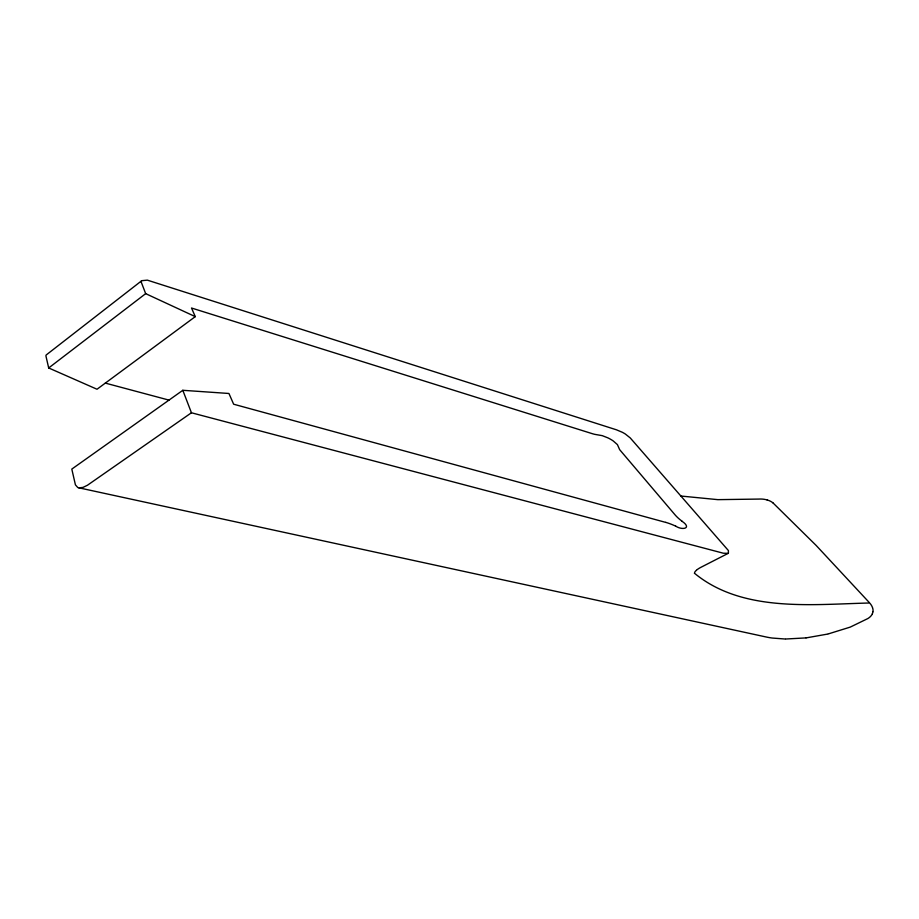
<?xml version="1.0" encoding="UTF-8"?>
<svg xmlns="http://www.w3.org/2000/svg" width="919" height="919" viewBox="0 0 919 919"><rect width="100%" height="100%" fill="white"/><g stroke="black" fill="none" stroke-linecap="round" stroke-linejoin="round"><path stroke-width="1.38" d="M872.981 611.663L873.05 610.342A25.548 14.75 0 0 0 872.751 608.389L872.545 607.7M872.912 612.054L872.372 613.754M872.315 613.881L872.074 614.374A19.747 11.407 0 0 1 871.694 614.995L871.235 615.627A18.736 10.821 0 0 1 867.846 618.556L850.247 627.103L828.295 633.915M696.361 570.331L696.211 570.469A14.566 8.409 0 0 0 694.603 572.48M696.579 570.136L697.05 569.746A22.814 13.165 0 0 1 697.889 569.114L698.141 568.941A28.742 16.588 0 0 1 701.025 567.253L728.399 553.249L728.411 550.561L630.25 437.938L625.334 434.021A44.79 25.858 0 0 0 622.289 432.275L616.477 429.816L147.35 280.146L141.767 280.674L46.191 354.987A4.721 2.723 0 0 0 45.973 356.17L48.684 367.968L97.023 389.242L195.276 316.641L191.508 308.014L591.629 433.469A33.819 19.517 0 0 0 594.765 434.342L602.29 435.663L607.953 437.892A44.078 25.445 0 0 1 613.203 440.925L617.419 444.612L619.59 449.517A31.372 18.116 0 0 0 620.291 450.413L675.35 515.203A64.158 37.047 0 0 0 682.024 521.199M48.684 367.968L145.673 293.643L195.276 316.641M665.758 522.406L233.644 404.211L228.946 393.481L182.812 390.299L71.808 469.092L75.415 484.83L77.724 487.472A3.676 2.125 0 0 0 79.091 487.84L82.986 487.403L87.431 485.255L191.439 412.769L723.287 553.204L728.193 553.376M827.651 634.076L806.112 637.889M805.952 637.901L785.653 639.015M872.464 607.482C872.016 606.264 871.35 605.127 870.58 604.093C870.293 603.714 869.994 603.358 869.684 603.002C812.247 604.288 742.299 612.835 694.339 573.134M784.987 639.004L772.19 638.039A50.648 29.247 0 0 1 766.182 636.993L78.781 487.794M680.99 496.042L717.854 499.649L758.841 499.074A14.842 8.57 0 0 1 765.067 499.454L765.538 499.545M766.078 499.66L767.078 499.925M105.329 383.108L168.981 400.11M675.718 526.116C682.254 530.596 692.524 528.391 681.967 521.222M772.89 502.796L816.106 545.392L869.133 602.382M145.673 293.643L141.365 282.432A5.583 3.228 0 0 1 141.216 281.662M182.812 390.299L191.439 412.769M767.089 499.913A16.151 9.328 0 0 1 772.868 502.796M141.25 281.662A2.998 1.735 0 0 1 141.744 280.663M665.793 522.371A53.474 30.878 0 0 1 675.66 526.15"/></g></svg>
